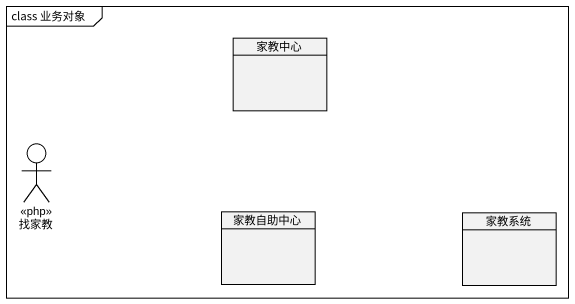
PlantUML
@startuml
mainframe class 业务对象
allowmixing
hide circle
hide empty members
class 家教中心
actor 找家教 <<php>>
class 家教自助中心
class 家教系统
@enduml
